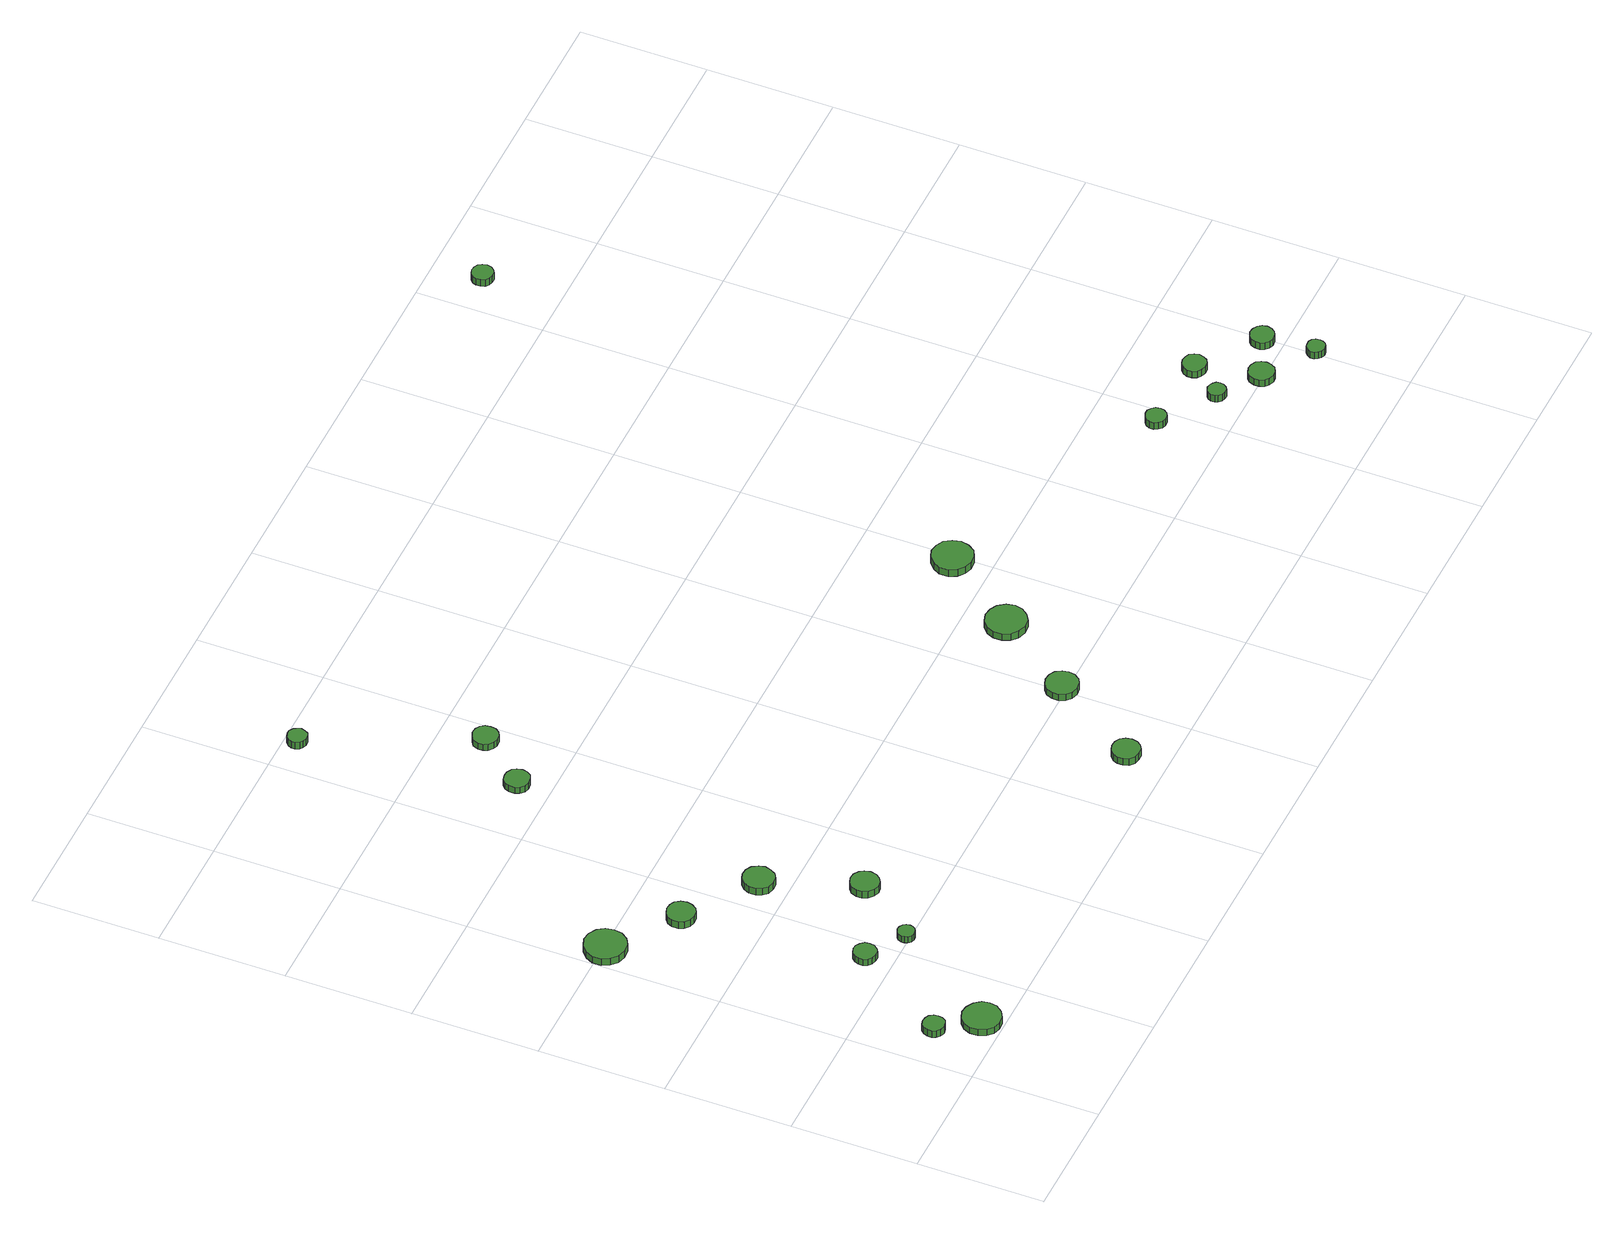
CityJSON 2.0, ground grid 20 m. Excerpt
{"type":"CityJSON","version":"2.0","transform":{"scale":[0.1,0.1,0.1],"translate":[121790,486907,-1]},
"CityObjects":{
"tree1":{"type":"SolitaryVegetationObject","attributes":{"function":"something"},"geometry":[{"type":"MultiSurface","lod":"1","boundaries":[[[0,1,2,3,4,5,6,7,8,9,10,11,12,13,14]],[[15,16,17,18,19,20,21,22,23,24,25,26,27,28,29]],[[0,29,28,1]],[[1,28,27,2]],[[2,27,26,3]],[[3,26,25,4]],[[4,25,24,5]],[[5,24,23,6]],[[6,23,22,7]],[[7,22,21,8]],[[8,21,20,9]],[[9,20,19,10]],[[10,19,18,11]],[[11,18,17,12]],[[12,17,16,13]],[[13,16,15,14]],[[14,15,29,0]]]}]},
"tree2":{"type":"SolitaryVegetationObject","attributes":{"function":"something"},"geometry":[{"type":"MultiSurface","lod":"1","boundaries":[[[30,31,32,33,34,35,36,37,38,39,40,41,42,43,44]],[[45,46,47,48,49,50,51,52,53,54,55,56,57,58,59]],[[30,59,58,31]],[[31,58,57,32]],[[32,57,56,33]],[[33,56,55,34]],[[34,55,54,35]],[[35,54,53,36]],[[36,53,52,37]],[[37,52,51,38]],[[38,51,50,39]],[[39,50,49,40]],[[40,49,48,41]],[[41,48,47,42]],[[42,47,46,43]],[[43,46,45,44]],[[44,45,59,30]]]}]},
"tree3":{"type":"SolitaryVegetationObject","attributes":{"function":"something"},"geometry":[{"type":"MultiSurface","lod":"1","boundaries":[[[60,61,62,63,64,65,66,67,68,69,70,71,72,73,74]],[[75,76,77,78,79,80,81,82,83,84,85,86,87,88,89]],[[60,89,88,61]],[[61,88,87,62]],[[62,87,86,63]],[[63,86,85,64]],[[64,85,84,65]],[[65,84,83,66]],[[66,83,82,67]],[[67,82,81,68]],[[68,81,80,69]],[[69,80,79,70]],[[70,79,78,71]],[[71,78,77,72]],[[72,77,76,73]],[[73,76,75,74]],[[74,75,89,60]]]}]},
"tree4":{"type":"SolitaryVegetationObject","attributes":{"function":"something"},"geometry":[{"type":"MultiSurface","lod":"1","boundaries":[[[90,91,92,93,94,95,96,97,98,99,100,101,102,103,104]],[[105,106,107,108,109,110,111,112,113,114,115,116,117,118,119]],[[90,119,118,91]],[[91,118,117,92]],[[92,117,116,93]],[[93,116,115,94]],[[94,115,114,95]],[[95,114,113,96]],[[96,113,112,97]],[[97,112,111,98]],[[98,111,110,99]],[[99,110,109,100]],[[100,109,108,101]],[[101,108,107,102]],[[102,107,106,103]],[[103,106,105,104]],[[104,105,119,90]]]}]},
"tree5":{"type":"SolitaryVegetationObject","attributes":{"function":"something"},"geometry":[{"type":"MultiSurface","lod":"1","boundaries":[[[120,121,122,123,124,125,126,127,128,129,130,131,132,133,134]],[[135,136,137,138,139,140,141,142,143,144,145,146,147,148,149]],[[120,149,148,121]],[[121,148,147,122]],[[122,147,146,123]],[[123,146,145,124]],[[124,145,144,125]],[[125,144,143,126]],[[126,143,142,127]],[[127,142,141,128]],[[128,141,140,129]],[[129,140,139,130]],[[130,139,138,131]],[[131,138,137,132]],[[132,137,136,133]],[[133,136,135,134]],[[134,135,149,120]]]}]},
"tree6":{"type":"SolitaryVegetationObject","attributes":{"function":"something"},"geometry":[{"type":"MultiSurface","lod":"1","boundaries":[[[150,151,152,153,154,155,156,157,158,159,160,161,162,163,164]],[[165,166,167,168,169,170,171,172,173,174,175,176,177,178,179]],[[150,179,178,151]],[[151,178,177,152]],[[152,177,176,153]],[[153,176,175,154]],[[154,175,174,155]],[[155,174,173,156]],[[156,173,172,157]],[[157,172,171,158]],[[158,171,170,159]],[[159,170,169,160]],[[160,169,168,161]],[[161,168,167,162]],[[162,167,166,163]],[[163,166,165,164]],[[164,165,179,150]]]}]},
"tree7":{"type":"SolitaryVegetationObject","attributes":{"function":"something"},"geometry":[{"type":"MultiSurface","lod":"1","boundaries":[[[180,181,182,183,184,185,186,187,188,189,190,191,192,193,194]],[[195,196,197,198,199,200,201,202,203,204,205,206,207,208,209]],[[180,209,208,181]],[[181,208,207,182]],[[182,207,206,183]],[[183,206,205,184]],[[184,205,204,185]],[[185,204,203,186]],[[186,203,202,187]],[[187,202,201,188]],[[188,201,200,189]],[[189,200,199,190]],[[190,199,198,191]],[[191,198,197,192]],[[192,197,196,193]],[[193,196,195,194]],[[194,195,209,180]]]}]},
"tree8":{"type":"SolitaryVegetationObject","attributes":{"function":"something"},"geometry":[{"type":"MultiSurface","lod":"1","boundaries":[[[210,211,212,213,214,215,216,217,218,219,220,221,222,223,224]],[[225,226,227,228,229,230,231,232,233,234,235,236,237,238,239]],[[210,239,238,211]],[[211,238,237,212]],[[212,237,236,213]],[[213,236,235,214]],[[214,235,234,215]],[[215,234,233,216]],[[216,233,232,217]],[[217,232,231,218]],[[218,231,230,219]],[[219,230,229,220]],[[220,229,228,221]],[[221,228,227,222]],[[222,227,226,223]],[[223,226,225,224]],[[224,225,239,210]]]}]},
"tree9":{"type":"SolitaryVegetationObject","attributes":{"function":"something"},"geometry":[{"type":"MultiSurface","lod":"1","boundaries":[[[240,241,242,243,244,245,246,247,248,249,250,251,252,253,254]],[[255,256,257,258,259,260,261,262,263,264,265,266,267,268,269]],[[240,269,268,241]],[[241,268,267,242]],[[242,267,266,243]],[[243,266,265,244]],[[244,265,264,245]],[[245,264,263,246]],[[246,263,262,247]],[[247,262,261,248]],[[248,261,260,249]],[[249,260,259,250]],[[250,259,258,251]],[[251,258,257,252]],[[252,257,256,253]],[[253,256,255,254]],[[254,255,269,240]]]}]},
"tree10":{"type":"SolitaryVegetationObject","attributes":{"function":"something"},"geometry":[{"type":"MultiSurface","lod":"1","boundaries":[[[270,271,272,273,274,275,276,277,278,279,280,281,282,283,284]],[[285,286,287,288,289,290,291,292,293,294,295,296,297,298,299]],[[270,299,298,271]],[[271,298,297,272]],[[272,297,296,273]],[[273,296,295,274]],[[274,295,294,275]],[[275,294,293,276]],[[276,293,292,277]],[[277,292,291,278]],[[278,291,290,279]],[[279,290,289,280]],[[280,289,288,281]],[[281,288,287,282]],[[282,287,286,283]],[[283,286,285,284]],[[284,285,299,270]]]}]},
"tree11":{"type":"SolitaryVegetationObject","attributes":{"function":"something"},"geometry":[{"type":"MultiSurface","lod":"1","boundaries":[[[300,301,302,303,304,305,306,307,308,309,310,311,312,313,314]],[[315,316,317,318,319,320,321,322,323,324,325,326,327,328,329]],[[300,329,328,301]],[[301,328,327,302]],[[302,327,326,303]],[[303,326,325,304]],[[304,325,324,305]],[[305,324,323,306]],[[306,323,322,307]],[[307,322,321,308]],[[308,321,320,309]],[[309,320,319,310]],[[310,319,318,311]],[[311,318,317,312]],[[312,317,316,313]],[[313,316,315,314]],[[314,315,329,300]]]}]},
"tree12":{"type":"SolitaryVegetationObject","attributes":{"function":"something"},"geometry":[{"type":"MultiSurface","lod":"1","boundaries":[[[330,331,332,333,334,335,336,337,338,339,340,341,342,343,344]],[[345,346,347,348,349,350,351,352,353,354,355,356,357,358,359]],[[330,359,358,331]],[[331,358,357,332]],[[332,357,356,333]],[[333,356,355,334]],[[334,355,354,335]],[[335,354,353,336]],[[336,353,352,337]],[[337,352,351,338]],[[338,351,350,339]],[[339,350,349,340]],[[340,349,348,341]],[[341,348,347,342]],[[342,347,346,343]],[[343,346,345,344]],[[344,345,359,330]]]}]},
"tree13":{"type":"SolitaryVegetationObject","attributes":{"function":"something"},"geometry":[{"type":"MultiSurface","lod":"1","boundaries":[[[360,361,362,363,364,365,366,367,368,369,370,371,372,373,374]],[[375,376,377,378,379,380,381,382,383,384,385,386,387,388,389]],[[360,389,388,361]],[[361,388,387,362]],[[362,387,386,363]],[[363,386,385,364]],[[364,385,384,365]],[[365,384,383,366]],[[366,383,382,367]],[[367,382,381,368]],[[368,381,380,369]],[[369,380,379,370]],[[370,379,378,371]],[[371,378,377,372]],[[372,377,376,373]],[[373,376,375,374]],[[374,375,389,360]]]}]},
"tree14":{"type":"SolitaryVegetationObject","attributes":{"function":"something"},"geometry":[{"type":"MultiSurface","lod":"1","boundaries":[[[390,391,392,393,394,395,396,397,398,399,400,401,402,403,404]],[[405,406,407,408,409,410,411,412,413,414,415,416,417,418,419]],[[390,419,418,391]],[[391,418,417,392]],[[392,417,416,393]],[[393,416,415,394]],[[394,415,414,395]],[[395,414,413,396]],[[396,413,412,397]],[[397,412,411,398]],[[398,411,410,399]],[[399,410,409,400]],[[400,409,408,401]],[[401,408,407,402]],[[402,407,406,403]],[[403,406,405,404]],[[404,405,419,390]]]}]},
"tree15":{"type":"SolitaryVegetationObject","attributes":{"function":"something"},"geometry":[{"type":"MultiSurface","lod":"1","boundaries":[[[420,421,422,423,424,425,426,427,428,429,430,431,432,433,434]],[[435,436,437,438,439,440,441,442,443,444,445,446,447,448,449]],[[420,449,448,421]],[[421,448,447,422]],[[422,447,446,423]],[[423,446,445,424]],[[424,445,444,425]],[[425,444,443,426]],[[426,443,442,427]],[[427,442,441,428]],[[428,441,440,429]],[[429,440,439,430]],[[430,439,438,431]],[[431,438,437,432]],[[432,437,436,433]],[[433,436,435,434]],[[434,435,449,420]]]}]},
"tree16":{"type":"SolitaryVegetationObject","attributes":{"function":"something"},"geometry":[{"type":"MultiSurface","lod":"1","boundaries":[[[450,451,452,453,454,455,456,457,458,459,460,461,462,463,464]],[[465,466,467,468,469,470,471,472,473,474,475,476,477,478,479]],[[450,479,478,451]],[[451,478,477,452]],[[452,477,476,453]],[[453,476,475,454]],[[454,475,474,455]],[[455,474,473,456]],[[456,473,472,457]],[[457,472,471,458]],[[458,471,470,459]],[[459,470,469,460]],[[460,469,468,461]],[[461,468,467,462]],[[462,467,466,463]],[[463,466,465,464]],[[464,465,479,450]]]}]},
"tree17":{"type":"SolitaryVegetationObject","attributes":{"function":"something"},"geometry":[{"type":"MultiSurface","lod":"1","boundaries":[[[480,481,482,483,484,485,486,487,488,489,490,491,492,493,494]],[[495,496,497,498,499,500,501,502,503,504,505,506,507,508,509]],[[480,509,508,481]],[[481,508,507,482]],[[482,507,506,483]],[[483,506,505,484]],[[484,505,504,485]],[[485,504,503,486]],[[486,503,502,487]],[[487,502,501,488]],[[488,501,500,489]],[[489,500,499,490]],[[490,499,498,491]],[[491,498,497,492]],[[492,497,496,493]],[[493,496,495,494]],[[494,495,509,480]]]}]},
"tree18":{"type":"SolitaryVegetationObject","attributes":{"function":"something"},"geometry":[{"type":"MultiSurface","lod":"1","boundaries":[[[510,511,512,513,514,515,516,517,518,519,520,521,522,523,524]],[[525,526,527,528,529,530,531,532,533,534,535,536,537,538,539]],[[510,539,538,511]],[[511,538,537,512]],[[512,537,536,513]],[[513,536,535,514]],[[514,535,534,515]],[[515,534,533,516]],[[516,533,532,517]],[[517,532,531,518]],[[518,531,530,519]],[[519,530,529,520]],[[520,529,528,521]],[[521,528,527,522]],[[522,527,526,523]],[[523,526,525,524]],[[524,525,539,510]]]}]},
"tree19":{"type":"SolitaryVegetationObject","attributes":{"function":"something"},"geometry":[{"type":"MultiSurface","lod":"1","boundaries":[[[540,541,542,543,544,545,546,547,548,549,550,551,552,553,554]],[[555,556,557,558,559,560,561,562,563,564,565,566,567,568,569]],[[540,569,568,541]],[[541,568,567,542]],[[542,567,566,543]],[[543,566,565,544]],[[544,565,564,545]],[[545,564,563,546]],[[546,563,562,547]],[[547,562,561,548]],[[548,561,560,549]],[[549,560,559,550]],[[550,559,558,551]],[[551,558,557,552]],[[552,557,556,553]],[[553,556,555,554]],[[554,555,569,540]]]}]},
"tree20":{"type":"SolitaryVegetationObject","attributes":{"function":"something"},"geometry":[{"type":"MultiSurface","lod":"1","boundaries":[[[570,571,572,573,574,575,576,577,578,579,580,581,582,583,584]],[[585,586,587,588,589,590,591,592,593,594,595,596,597,598,599]],[[570,599,598,571]],[[571,598,597,572]],[[572,597,596,573]],[[573,596,595,574]],[[574,595,594,575]],[[575,594,593,576]],[[576,593,592,577]],[[577,592,591,578]],[[578,591,590,579]],[[579,590,589,580]],[[580,589,588,581]],[[581,588,587,582]],[[582,587,586,583]],[[583,586,585,584]],[[584,585,599,570]]]}]},
"tree21":{"type":"SolitaryVegetationObject","attributes":{"function":"something"},"geometry":[{"type":"MultiSurface","lod":"1","boundaries":[[[600,601,602,603,604,605,606,607,608,609,610,611,612,613,614]],[[615,616,617,618,619,620,621,622,623,624,625,626,627,628,629]],[[600,629,628,601]],[[601,628,627,602]],[[602,627,626,603]],[[603,626,625,604]],[[604,625,624,605]],[[605,624,623,606]],[[606,623,622,607]],[[607,622,621,608]],[[608,621,620,609]],[[609,620,619,610]],[[610,619,618,611]],[[611,618,617,612]],[[612,617,616,613]],[[613,616,615,614]],[[614,615,629,600]]]}]},
"tree22":{"type":"SolitaryVegetationObject","attributes":{"function":"something"},"geometry":[{"type":"MultiSurface","lod":"1","boundaries":[[[630,631,632,633,634,635,636,637,638,639,640,641,642,643,644]],[[645,646,647,648,649,650,651,652,653,654,655,656,657,658,659]],[[630,659,658,631]],[[631,658,657,632]],[[632,657,656,633]],[[633,656,655,634]],[[634,655,654,635]],[[635,654,653,636]],[[636,653,652,637]],[[637,652,651,638]],[[638,651,650,639]],[[639,650,649,640]],[[640,649,648,641]],[[641,648,647,642]],[[642,647,646,643]],[[643,646,645,644]],[[644,645,659,630]]]}]}
},
"vertices":[
[86,91,19],[85,98,19],[81,104,19],[75,107,19],[68,108,19],[61,106,19],[56,101,19],[53,94,19],[53,87,19],[56,81,19],[61,76,19],[68,74,19],[75,75,19],[81,78,19],[85,84,19],[85,84,6],[81,78,6],[75,75,6],[68,74,6],[61,76,6],[56,81,6],[53,87,6],[53,94,6],[56,101,6],[61,106,6],[68,108,6],[75,107,6],[81,104,6],[85,98,6],[86,91,6],
[143,34,17],[141,46,17],[133,56,17],[122,62,17],[110,64,17],[98,60,17],[89,52,17],[84,40,17],[84,28,17],[89,16,17],[98,8,17],[110,4,17],[122,5,17],[133,12,17],[141,22,17],[141,22,5],[133,12,5],[122,5,5],[110,4,5],[98,8,5],[89,16,5],[84,28,5],[84,40,5],[89,52,5],[98,60,5],[110,64,5],[122,62,5],[133,56,5],[141,46,5],[143,34,5],
[66,595,19],[64,608,19],[56,619,19],[44,626,19],[31,628,19],[18,623,19],[8,614,19],[2,602,19],[2,588,19],[8,576,19],[18,567,19],[31,563,19],[44,564,19],[56,571,19],[64,582,19],[64,582,6],[56,571,6],[44,564,6],[31,563,6],[18,567,6],[8,576,6],[2,588,6],[2,602,6],[8,614,6],[18,623,6],[31,628,6],[44,626,6],[56,619,6],[64,608,6],[66,595,6],
[184,242,22],[183,249,22],[178,255,22],[172,259,22],[165,260,22],[157,257,22],[152,252,22],[149,245,22],[149,238,22],[152,231,22],[157,226,22],[165,224,22],[172,224,22],[178,228,22],[183,234,22],[183,234,10],[178,228,10],[172,224,10],[165,224,10],[157,226,10],[152,231,10],[149,238,10],[149,245,10],[152,252,10],[157,257,10],[165,260,10],[172,259,10],[178,255,10],[183,249,10],[184,242,10],
[244,204,21],[243,210,21],[240,214,21],[235,217,21],[229,218,21],[224,216,21],[220,212,21],[218,207,21],[218,202,21],[220,197,21],[224,193,21],[229,191,21],[235,192,21],[240,195,21],[243,199,21],[243,199,9],[240,195,9],[235,192,9],[229,191,9],[224,193,9],[220,197,9],[218,202,9],[218,207,9],[220,212,9],[224,216,9],[229,218,9],[235,217,9],[240,214,9],[243,210,9],[244,204,9],
[159,520,22],[157,529,22],[152,537,22],[144,541,22],[135,542,22],[126,539,22],[119,533,22],[115,525,22],[115,515,22],[119,507,22],[126,501,22],[135,498,22],[144,499,22],[152,503,22],[157,511,22],[157,511,9],[152,503,9],[144,499,9],[135,498,9],[126,501,9],[119,507,9],[115,515,9],[115,525,9],[119,533,9],[126,539,9],[135,542,9],[144,541,9],[152,537,9],[157,529,9],[159,520,9],
[266,443,29],[263,452,29],[258,461,29],[249,466,29],[239,467,29],[229,464,29],[222,457,29],[218,448,29],[218,437,29],[222,428,29],[229,421,29],[239,418,29],[249,419,29],[258,424,29],[263,433,29],[263,433,16],[258,424,16],[249,419,16],[239,418,16],[229,421,16],[222,428,16],[218,437,16],[218,448,16],[222,457,16],[229,464,16],[239,467,16],[249,466,16],[258,461,16],[263,452,16],[266,443,16],
[319,299,27],[317,308,27],[312,315,27],[304,320,27],[295,321,27],[286,318,27],[279,312,27],[275,303,27],[275,294,27],[279,285,27],[286,279,27],[295,276,27],[304,277,27],[312,282,27],[317,289,27],[317,289,14],[312,282,14],[304,277,14],[295,276,14],[286,279,14],[279,285,14],[275,294,14],[275,303,14],[279,312,14],[286,318,14],[295,321,14],[304,320,14],[312,315,14],[317,308,14],[319,299,14],
[321,850,22],[319,859,22],[315,865,22],[307,869,22],[299,870,22],[291,868,22],[285,862,22],[282,855,22],[282,846,22],[285,839,22],[291,833,22],[299,831,22],[307,832,22],[315,836,22],[319,842,22],[319,842,10],[315,836,10],[307,832,10],[299,831,10],[291,833,10],[285,839,10],[282,846,10],[282,855,10],[285,862,10],[291,868,10],[299,870,10],[307,869,10],[315,865,10],[319,859,10],[321,850,10],
[270,1178,25],[268,1184,25],[265,1189,25],[259,1193,25],[253,1193,25],[247,1191,25],[242,1187,25],[239,1181,25],[239,1175,25],[242,1169,25],[247,1165,25],[253,1163,25],[259,1163,25],[265,1166,25],[268,1172,25],[268,1172,12],[265,1166,12],[259,1163,12],[253,1163,12],[247,1165,12],[242,1169,12],[239,1175,12],[239,1181,12],[242,1187,12],[247,1191,12],[253,1193,12],[259,1193,12],[265,1189,12],[268,1184,12],[270,1178,12],
[384,928,24],[383,936,24],[378,943,24],[371,947,24],[362,948,24],[355,945,24],[348,940,24],[345,932,24],[345,924,24],[348,916,24],[355,911,24],[362,908,24],[371,909,24],[378,913,24],[383,920,24],[383,920,12],[378,913,12],[371,909,12],[362,908,12],[355,911,12],[348,916,12],[345,924,12],[345,932,12],[348,940,12],[355,945,12],[362,948,12],[371,947,12],[378,943,12],[383,936,12],[384,928,12],
[732,64,22],[730,73,22],[725,81,22],[717,85,22],[708,86,22],[699,83,22],[692,77,22],[689,69,22],[689,60,22],[692,51,22],[699,45,22],[708,43,22],[717,43,22],[725,48,22],[730,55,22],[730,55,9],[725,48,9],[717,43,9],[708,43,9],[699,45,9],[692,51,9],[689,60,9],[689,69,9],[692,77,9],[699,83,9],[708,86,9],[717,85,9],[725,81,9],[730,73,9],[732,64,9],
[824,204,24],[822,214,24],[816,223,24],[807,228,24],[796,229,24],[786,226,24],[778,219,24],[774,209,24],[774,199,24],[778,189,24],[786,182,24],[796,179,24],[807,180,24],[816,185,24],[822,194,24],[822,194,12],[816,185,12],[807,180,12],[796,179,12],[786,182,12],[778,189,12],[774,199,12],[774,209,12],[778,219,12],[786,226,12],[796,229,12],[807,228,12],[816,223,12],[822,214,12],[824,204,12],
[916,329,30],[913,342,30],[905,353,30],[894,359,30],[881,361,30],[868,357,30],[858,348,30],[853,336,30],[853,323,30],[858,311,30],[868,302,30],[881,298,30],[894,299,30],[905,306,30],[913,316,30],[913,316,17],[905,306,17],[894,299,17],[881,298,17],[868,302,17],[858,311,17],[853,323,17],[853,336,17],[858,348,17],[868,357,17],[881,361,17],[894,359,17],[905,353,17],[913,342,17],[916,329,17],
[1003,452,36],[1000,465,36],[993,476,36],[981,482,36],[968,484,36],[956,480,36],[946,471,36],[940,459,36],[940,445,36],[946,433,36],[956,425,36],[968,421,36],[981,422,36],[993,428,36],[1000,439,36],[1000,439,23],[993,428,23],[981,422,23],[968,421,23],[956,425,23],[946,433,23],[940,445,23],[940,459,23],[946,471,23],[956,480,23],[968,484,23],[981,482,23],[993,476,23],[1000,465,23],[1003,452,23],
[1378,299,34],[1377,306,34],[1373,311,34],[1367,315,34],[1360,315,34],[1354,313,34],[1349,309,34],[1346,303,34],[1346,296,34],[1349,290,34],[1354,285,34],[1360,283,34],[1367,284,34],[1373,287,34],[1377,293,34],[1377,293,21],[1373,287,21],[1367,284,21],[1360,283,21],[1354,285,21],[1349,290,21],[1346,296,21],[1346,303,21],[1349,309,21],[1354,313,21],[1360,315,21],[1367,315,21],[1373,311,21],[1377,306,21],[1378,299,21],
[1463,241,33],[1462,247,33],[1458,251,33],[1453,254,33],[1447,255,33],[1442,253,33],[1437,249,33],[1435,244,33],[1435,238,33],[1437,233,33],[1442,229,33],[1447,227,33],[1453,227,33],[1458,230,33],[1462,235,33],[1462,235,20],[1458,230,20],[1453,227,20],[1447,227,20],[1442,229,20],[1437,233,20],[1435,238,20],[1435,244,20],[1437,249,20],[1442,253,20],[1447,255,20],[1453,254,20],[1458,251,20],[1462,247,20],[1463,241,20],
[1531,197,32],[1529,205,32],[1525,212,32],[1517,216,32],[1509,217,32],[1501,214,32],[1495,209,32],[1492,201,32],[1492,193,32],[1495,185,32],[1501,180,32],[1509,177,32],[1517,178,32],[1525,182,32],[1529,189,32],[1529,189,19],[1525,182,19],[1517,178,19],[1509,177,19],[1501,180,19],[1495,185,19],[1492,193,19],[1492,201,19],[1495,209,19],[1501,214,19],[1509,217,19],[1517,216,19],[1525,212,19],[1529,205,19],[1531,197,19],
[1506,293,33],[1504,300,33],[1500,307,33],[1493,310,33],[1485,311,33],[1478,309,33],[1472,304,33],[1469,297,33],[1469,289,33],[1472,282,33],[1478,277,33],[1485,275,33],[1493,275,33],[1500,279,33],[1504,285,33],[1504,285,20],[1500,279,20],[1493,275,20],[1485,275,20],[1478,277,20],[1472,282,20],[1469,289,20],[1469,297,20],[1472,304,20],[1478,309,20],[1485,311,20],[1493,310,20],[1500,307,20],[1504,300,20],[1506,293,20],
[1605,145,32],[1604,151,32],[1601,156,32],[1596,159,32],[1590,159,32],[1584,158,32],[1580,154,32],[1577,148,32],[1577,142,32],[1580,137,32],[1584,133,32],[1590,131,32],[1596,132,32],[1601,135,32],[1604,140,32],[1604,140,19],[1601,135,19],[1596,132,19],[1590,131,19],[1584,133,19],[1580,137,19],[1577,142,19],[1577,148,19],[1580,154,19],[1584,158,19],[1590,159,19],[1596,159,19],[1601,156,19],[1604,151,19],[1605,145,19],
[1601,227,32],[1599,234,32],[1595,240,32],[1588,244,32],[1580,245,32],[1573,242,32],[1567,237,32],[1564,230,32],[1564,223,32],[1567,216,32],[1573,211,32],[1580,208,32],[1588,209,32],[1595,213,32],[1599,219,32],[1599,219,19],[1595,213,19],[1588,209,19],[1580,208,19],[1573,211,19],[1567,216,19],[1564,223,19],[1564,230,19],[1567,237,19],[1573,242,19],[1580,245,19],[1588,244,19],[1595,240,19],[1599,234,19],[1601,227,19],
[1277,1320,25],[1275,1327,25],[1271,1333,25],[1265,1336,25],[1258,1337,25],[1252,1335,25],[1246,1330,25],[1244,1324,25],[1244,1317,25],[1246,1310,25],[1252,1306,25],[1258,1304,25],[1265,1304,25],[1271,1308,25],[1275,1313,25],[1275,1313,12],[1271,1308,12],[1265,1304,12],[1258,1304,12],[1252,1306,12],[1246,1310,12],[1244,1317,12],[1244,1324,12],[1246,1330,12],[1252,1335,12],[1258,1337,12],[1265,1336,12],[1271,1333,12],[1275,1327,12],[1277,1320,12]
]}
